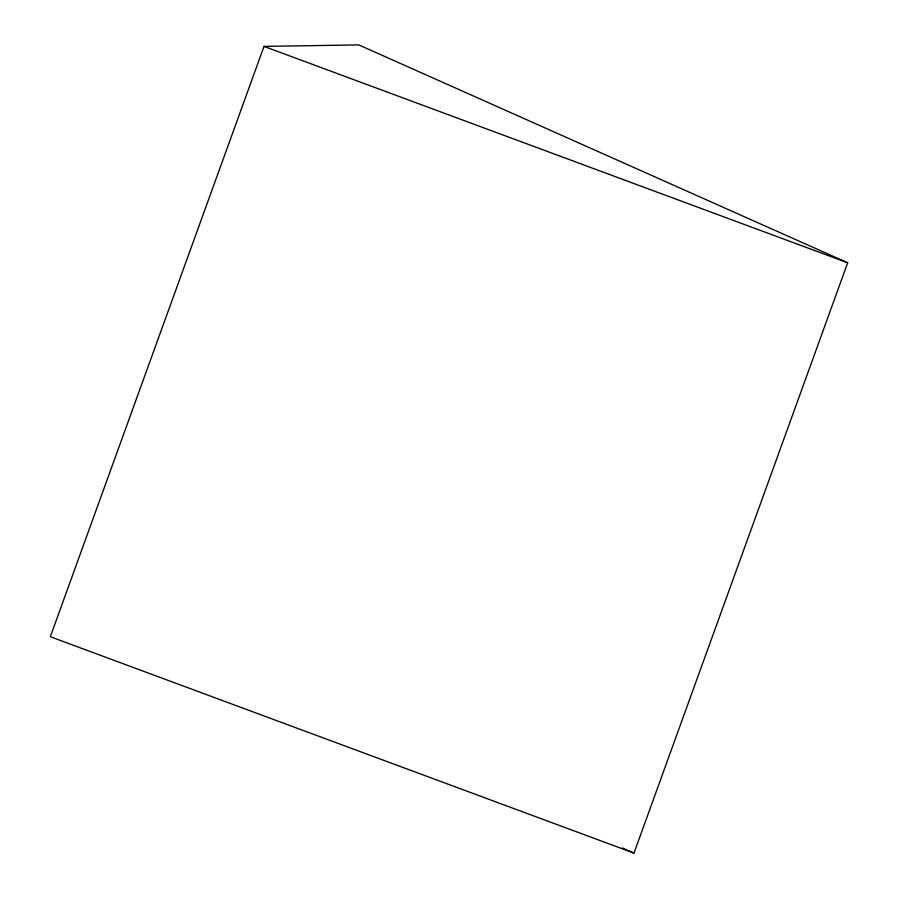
<?xml version="1.0" encoding="UTF-8"?>
<svg xmlns="http://www.w3.org/2000/svg" width="898" height="898" viewBox="0 0 898 898"><rect width="100%" height="100%" fill="white"/><g stroke="black" fill="none" stroke-linecap="round" stroke-linejoin="round"><path stroke-width="1.35" d="M264.012 46.393L50.322 636.727L633.988 853.1L847.678 262.777L358.773 44.9L264.012 46.393L847.678 262.777M622.46 847.97L633.988 853.1"/></g></svg>
